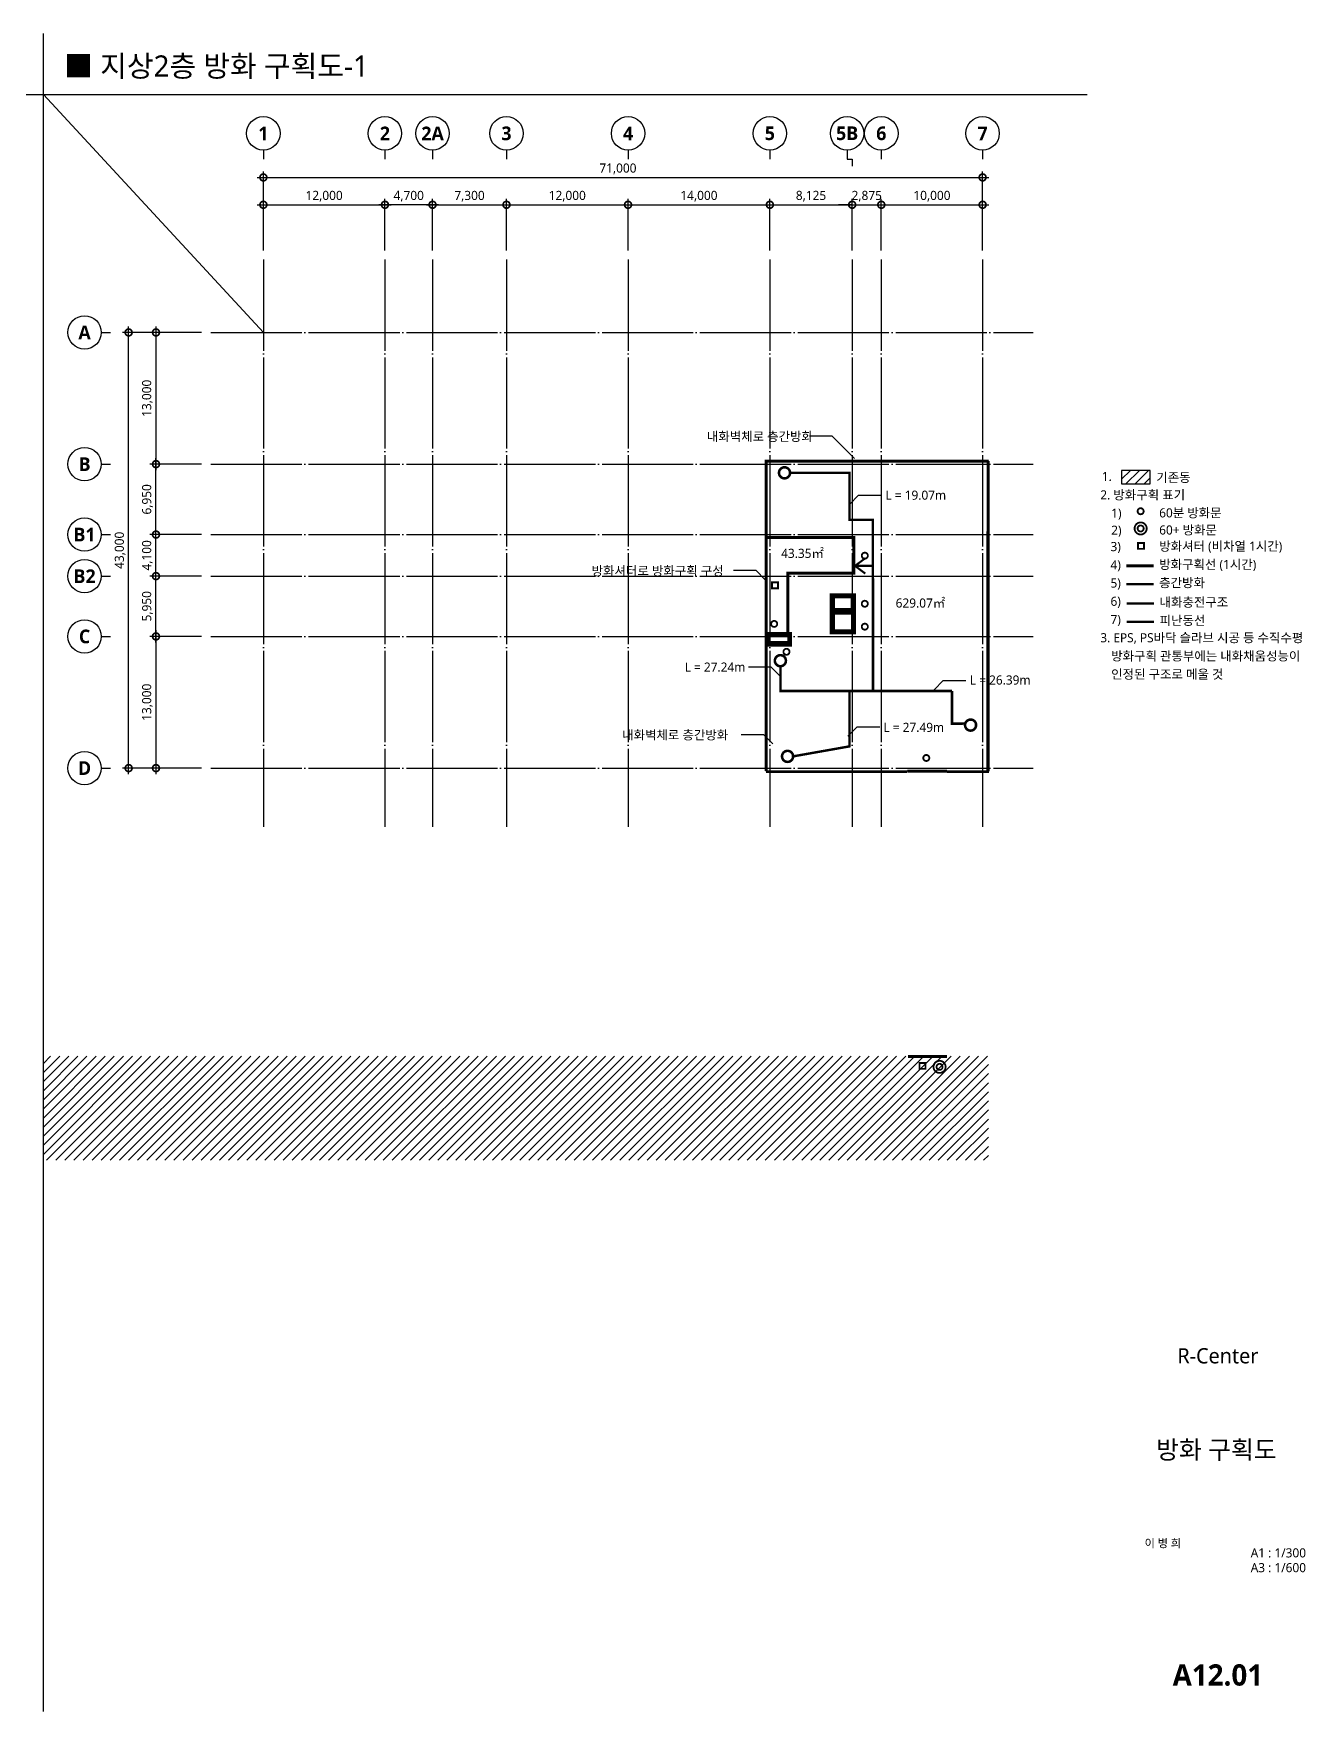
# Model space of a CAD drawing. Header units: millimetres. Extents: x 13950 to 241591, y 6300 to 171900.
# Drawn here: x 116034 to 241591, y 6300 to 171900 of the extents above; entities that cross this region are included whole.
import ezdxf
from ezdxf.enums import TextEntityAlignment as Align

# ---------------------------------------------------------------- set-up
doc = ezdxf.new("R2010")
doc.units = ezdxf.units.MM
doc.header["$LTSCALE"] = 300
for name, pattern in [('CEN-GAUN', [32.2, 30, -1, 0.2, -1]), ('CENTER', [50.800000000000004, 31.75, -6.35, 6.35, -6.35]), ('HID1-GAUN', [2.25, 1.5, -0.75]), ('HIDDEN', [0.375, 0.25, -0.125]), ('XR-PLAN$0$PHANTOM2', [1.25, 0.625, -0.125, 0.125, -0.125, 0.125, -0.125])]:
    doc.linetypes.add(name, pattern=pattern)
doc.layers.get('DEFPOINTS').update_dxf_attribs({"color": 137})
for name, color, linetype in [('3TXT', 3, 'Continuous'), ('CEN', 1, 'CEN-GAUN'), ('DIM', 7, 'Continuous'), ('ELE-2', 2, 'Continuous'), ('ELE-4', 4, 'Continuous'), ('HAT', 252, 'Continuous'), ('SYM-BUB', 3, 'Continuous'), ('TEXT', 3, 'Continuous'), ('TXT', 3, 'Continuous'), ('WALL', 3, 'Continuous'), ('XR-SHEET$0$TITLE', 252, 'Continuous'), ('XR-SHEET$1$SHT', 252, 'Continuous'), ('XR-SHEET$1$TEXT', 252, 'Continuous'), ('내화충전구조', 7, 'CEN-GAUN'), ('동선', 6, 'Continuous'), ('층간방화', 4, 'Continuous')]:
    doc.layers.add(name, color=color, linetype=linetype)
doc.layers.add('AREA', color=30, linetype='Continuous', plot=False)
doc.layers.add('방화구획', color=1, linetype='Continuous', true_color=0xff0000)
doc.styles.add('$0$스타일1', font='malgun.ttf')
doc.styles.get("Standard").update_dxf_attribs({"font": 'malgun.ttf'})
doc.styles.add('XR-SHEET$0$굴림체(옥산)', font='GulimChe.ttf')
doc.styles.add('맑은고딕B', font='malgunbd.ttf')
doc.styles.add('스타일1', font='malgun.ttf')
doc.styles.add('스타일2', font='malgunbd.ttf')
doc.dimstyles.new('CJA', dxfattribs={"dimscale": 300, "dimtxt": 2.7, "dimasz": 1, "dimexe": 2, "dimexo": 3, "dimgap": 1, "dimtad": 1, "dimdec": 0, "dimzin": 1, "dimdsep": 46, "dimlunit": 6, "dimtxsty": '$0$스타일1', "dimblk": 'CJDOT', "dimcen": 0.09, "dimdle": 1, "dimclrd": 256, "dimclre": 256, "dimclrt": 3, "dimadec": 0, "dimazin": 0, "dimtfac": 1, "dimtdec": 0, "dimtix": 1, "dimtmove": 2, "dimatfit": 3, "dimldrblk": 'CJDOT', "dimfxl": 1, "dimtolj": 1, "dimtzin": 1, "dimarcsym": 0})

# ---------------------------------------------------------------- blocks, each defined once
blk = doc.blocks.new('_DotSmall')
at = {"color": 0, "linetype": 'ByBlock', "const_width": 0.5}
blk.add_lwpolyline([(-0.0625, 0, 1), (0.0625, 0, 1)], format="xyb", close=True, dxfattribs=at)
blk = doc.blocks.new('*D15')
at = {"layer": 'DEFPOINTS', "color": 0, "transparency": 16777216}
for p in [(125420.5486523926, 142401.5799068429), (133520.5486523932, 142401.5799068429), (133520.5486523931, 99401.57990684282)]:
    blk.add_point(p, dxfattribs=at)
at = {"layer": 'DIM', "color": 7, "lineweight": -2, "transparency": 16777216}
for p, q in [((125420.5486523926, 98801.57990684282), (125420.5486523926, 143001.5799068429)), ((132620.5486523932, 142401.5799068429), (124820.5486523926, 142401.5799068429)), ((132620.5486523931, 99401.57990684282), (124820.5486523926, 99401.57990684282))]:
    blk.add_line(p, q, dxfattribs=at)
at = {"layer": 'DIM', "color": 7, "lineweight": -2, "transparency": 16777216, "xscale": 1350, "yscale": 1350, "zscale": 1350}
for p, rotation in [((125420.5486523926, 142401.5799068429), 90), ((125420.5486523926, 99401.57990684282), 270)]:
    blk.add_blockref('_DotSmall', p, dxfattribs=dict(at, rotation=rotation))
at = {"layer": 'DIM', "color": 3, "transparency": 16777216, "insert": (124580.0595219579, 120901.5799068428), "char_height": 900, "attachment_point": 5, "rotation": 90, "style": '$0$스타일1'}
blk.add_mtext('\\A1;43,000', dxfattribs=at)
blk = doc.blocks.new('CJDOT')
blk.add_line((-2, -2.7e-15), (2, 2.7e-15))
at = {"const_width": 0.5}
blk.add_lwpolyline([(-0.25, 0, 1), (0.25, 0, 1)], format="xyb", close=True, dxfattribs=at)
blk = doc.blocks.new('*D16')
at = {"layer": 'DEFPOINTS', "color": 0, "transparency": 16777216}
for p in [(133520.5486523932, 142401.5799068429), (128120.5486523926, 129401.5799068429), (133520.5486523931, 129401.5799068429)]:
    blk.add_point(p, dxfattribs=at)
at = {"layer": 'DIM', "color": 7, "lineweight": -2, "transparency": 16777216}
for p, q in [((128120.5486523926, 143001.5799068429), (128120.5486523926, 128801.5799068429)), ((132620.5486523932, 142401.5799068429), (127520.5486523926, 142401.5799068429)), ((132620.5486523931, 129401.5799068429), (127520.5486523926, 129401.5799068429))]:
    blk.add_line(p, q, dxfattribs=at)
at = {"layer": 'DIM', "color": 7, "lineweight": -2, "transparency": 16777216, "xscale": 1350, "yscale": 1350, "zscale": 1350}
for p, rotation in [((128120.5486523926, 142401.5799068429), 90), ((128120.5486523926, 129401.5799068429), 270)]:
    blk.add_blockref('_DotSmall', p, dxfattribs=dict(at, rotation=rotation))
at = {"layer": 'DIM', "color": 3, "transparency": 16777216, "insert": (127277.6138697839, 135901.5799068428), "char_height": 900, "attachment_point": 5, "rotation": 90, "style": '$0$스타일1'}
blk.add_mtext('\\A1;13,000', dxfattribs=at)
blk = doc.blocks.new('*D17')
at = {"layer": 'DEFPOINTS', "color": 0, "transparency": 16777216}
for p in [(133520.5486523931, 112401.5799068433), (128120.5486523926, 99401.57990684282), (133520.5486523931, 99401.57990684282)]:
    blk.add_point(p, dxfattribs=at)
at = {"layer": 'DIM', "color": 7, "lineweight": -2, "transparency": 16777216}
for p, q in [((128120.5486523926, 113001.5799068433), (128120.5486523926, 98801.57990684282)), ((132620.5486523931, 112401.5799068433), (127520.5486523926, 112401.5799068433)), ((132620.5486523931, 99401.57990684282), (127520.5486523926, 99401.57990684282))]:
    blk.add_line(p, q, dxfattribs=at)
at = {"layer": 'DIM', "color": 7, "lineweight": -2, "transparency": 16777216, "xscale": 1350, "yscale": 1350, "zscale": 1350}
for p, rotation in [((128120.5486523926, 112401.5799068433), 90), ((128120.5486523926, 99401.57990684282), 270)]:
    blk.add_blockref('_DotSmall', p, dxfattribs=dict(at, rotation=rotation))
at = {"layer": 'DIM', "color": 3, "transparency": 16777216, "insert": (127277.6138697839, 105901.579906843), "char_height": 900, "attachment_point": 5, "rotation": 90, "style": '$0$스타일1'}
blk.add_mtext('\\A1;13,000', dxfattribs=at)
blk = doc.blocks.new('NEW_BUB')
at = {"layer": 'SYM-BUB', "color": 6}
blk.add_line((0, 3.000000000000056), (0, 5.68e-14), dxfattribs=at)
blk.add_circle((0, 8.500000000000057), 5.5, dxfattribs=at)
at = {"layer": 'SYM-BUB', "color": 3, "style": '스타일2'}
blk.add_attdef('X', text='', height=4.5, dxfattribs=at).set_placement((0, 8.500000000000057), align=Align.MIDDLE)
blk = doc.blocks.new('*D19')
at = {"layer": 'DEFPOINTS', "color": 0, "transparency": 16777216}
for p in [(209720.5489657785, 157701.5799068446), (138720.5489657783, 149601.5799068439), (209720.5489657785, 149601.5799068439)]:
    blk.add_point(p, dxfattribs=at)
at = {"layer": 'DIM', "color": 7, "lineweight": -2, "transparency": 16777216}
for p, q in [((138120.5489657783, 157701.5799068446), (210320.5489657785, 157701.5799068446)), ((138720.5489657783, 150501.5799068439), (138720.5489657783, 158301.5799068446)), ((209720.5489657785, 150501.5799068439), (209720.5489657785, 158301.5799068446))]:
    blk.add_line(p, q, dxfattribs=at)
at = {"layer": 'DIM', "color": 7, "lineweight": -2, "transparency": 16777216, "xscale": 1350, "yscale": 1350, "zscale": 1350, "rotation": 180}
blk.add_blockref('_DotSmall', (138720.5489657783, 157701.5799068446), dxfattribs=at)
at = {"layer": 'DIM', "color": 7, "lineweight": -2, "transparency": 16777216, "xscale": 1350, "yscale": 1350, "zscale": 1350}
blk.add_blockref('_DotSmall', (209720.5489657785, 157701.5799068446), dxfattribs=at)
at = {"layer": 'DIM', "color": 3, "transparency": 16777216, "insert": (173720.5489657784, 158544.5146894533), "char_height": 900, "attachment_point": 5, "style": '스타일1'}
blk.add_mtext('\\A1;71,000', dxfattribs=at)
blk = doc.blocks.new('*D20')
at = {"layer": 'DEFPOINTS', "color": 0, "transparency": 16777216}
for p in [(209720.5489657785, 155001.5799068439), (199720.5489657783, 149601.5799068439), (209720.5489657785, 149601.5799068439)]:
    blk.add_point(p, dxfattribs=at)
at = {"layer": 'DIM', "color": 7, "lineweight": -2, "transparency": 16777216}
for p, q in [((199120.5489657783, 155001.5799068439), (210320.5489657785, 155001.5799068439)), ((199720.5489657783, 150501.5799068439), (199720.5489657783, 155601.5799068439)), ((209720.5489657785, 150501.5799068439), (209720.5489657785, 155601.5799068439))]:
    blk.add_line(p, q, dxfattribs=at)
at = {"layer": 'DIM', "color": 7, "lineweight": -2, "transparency": 16777216, "xscale": 1350, "yscale": 1350, "zscale": 1350, "rotation": 180}
blk.add_blockref('_DotSmall', (199720.5489657783, 155001.5799068439), dxfattribs=at)
at = {"layer": 'DIM', "color": 7, "lineweight": -2, "transparency": 16777216, "xscale": 1350, "yscale": 1350, "zscale": 1350}
blk.add_blockref('_DotSmall', (209720.5489657785, 155001.5799068439), dxfattribs=at)
at = {"layer": 'DIM', "color": 3, "transparency": 16777216, "insert": (204720.5489657784, 155844.5146894526), "char_height": 900, "attachment_point": 5, "style": '스타일1'}
blk.add_mtext('\\A1;10,000', dxfattribs=at)
blk = doc.blocks.new('*D21')
at = {"layer": 'DEFPOINTS', "color": 0, "transparency": 16777216}
for p in [(188720.5489657783, 155001.5799068439), (174720.5489657783, 149601.5799068439), (188720.5489657783, 149601.5799068439)]:
    blk.add_point(p, dxfattribs=at)
at = {"layer": 'DIM', "color": 7, "lineweight": -2, "transparency": 16777216}
for p, q in [((174120.5489657783, 155001.5799068439), (189320.5489657783, 155001.5799068439)), ((174720.5489657783, 150501.5799068439), (174720.5489657783, 155601.5799068439)), ((188720.5489657783, 150501.5799068439), (188720.5489657783, 155601.5799068439))]:
    blk.add_line(p, q, dxfattribs=at)
at = {"layer": 'DIM', "color": 7, "lineweight": -2, "transparency": 16777216, "xscale": 1350, "yscale": 1350, "zscale": 1350, "rotation": 180}
blk.add_blockref('_DotSmall', (174720.5489657783, 155001.5799068439), dxfattribs=at)
at = {"layer": 'DIM', "color": 7, "lineweight": -2, "transparency": 16777216, "xscale": 1350, "yscale": 1350, "zscale": 1350}
blk.add_blockref('_DotSmall', (188720.5489657783, 155001.5799068439), dxfattribs=at)
at = {"layer": 'DIM', "color": 3, "transparency": 16777216, "insert": (181720.5489657783, 155844.5146894526), "char_height": 900, "attachment_point": 5, "style": '스타일1'}
blk.add_mtext('\\A1;14,000', dxfattribs=at)
blk = doc.blocks.new('*D22')
at = {"layer": 'DEFPOINTS', "color": 0, "transparency": 16777216}
for p in [(174720.5489657783, 155001.5799068439), (162720.5489657783, 149601.5799068439), (174720.5489657783, 149601.5799068439)]:
    blk.add_point(p, dxfattribs=at)
at = {"layer": 'DIM', "color": 7, "lineweight": -2, "transparency": 16777216}
for p, q in [((162120.5489657783, 155001.5799068439), (175320.5489657783, 155001.5799068439)), ((162720.5489657783, 150501.5799068439), (162720.5489657783, 155601.5799068439)), ((174720.5489657783, 150501.5799068439), (174720.5489657783, 155601.5799068439))]:
    blk.add_line(p, q, dxfattribs=at)
at = {"layer": 'DIM', "color": 7, "lineweight": -2, "transparency": 16777216, "xscale": 1350, "yscale": 1350, "zscale": 1350, "rotation": 180}
blk.add_blockref('_DotSmall', (162720.5489657783, 155001.5799068439), dxfattribs=at)
at = {"layer": 'DIM', "color": 7, "lineweight": -2, "transparency": 16777216, "xscale": 1350, "yscale": 1350, "zscale": 1350}
blk.add_blockref('_DotSmall', (174720.5489657783, 155001.5799068439), dxfattribs=at)
at = {"layer": 'DIM', "color": 3, "transparency": 16777216, "insert": (168720.5489657783, 155844.5146894526), "char_height": 900, "attachment_point": 5, "style": '스타일1'}
blk.add_mtext('\\A1;12,000', dxfattribs=at)
blk = doc.blocks.new('*D23')
at = {"layer": 'DEFPOINTS', "color": 0, "transparency": 16777216}
for p in [(150720.5489657783, 155001.5799068439), (138720.5489657783, 149601.5799068439), (150720.5489657783, 149601.5799068439)]:
    blk.add_point(p, dxfattribs=at)
at = {"layer": 'DIM', "color": 7, "lineweight": -2, "transparency": 16777216}
for p, q in [((138120.5489657783, 155001.5799068439), (151320.5489657783, 155001.5799068439)), ((138720.5489657783, 150501.5799068439), (138720.5489657783, 155601.5799068439)), ((150720.5489657783, 150501.5799068439), (150720.5489657783, 155601.5799068439))]:
    blk.add_line(p, q, dxfattribs=at)
at = {"layer": 'DIM', "color": 7, "lineweight": -2, "transparency": 16777216, "xscale": 1350, "yscale": 1350, "zscale": 1350, "rotation": 180}
blk.add_blockref('_DotSmall', (138720.5489657783, 155001.5799068439), dxfattribs=at)
at = {"layer": 'DIM', "color": 7, "lineweight": -2, "transparency": 16777216, "xscale": 1350, "yscale": 1350, "zscale": 1350}
blk.add_blockref('_DotSmall', (150720.5489657783, 155001.5799068439), dxfattribs=at)
at = {"layer": 'DIM', "color": 3, "transparency": 16777216, "insert": (144720.5489657783, 155844.5146894526), "char_height": 900, "attachment_point": 5, "style": '스타일1'}
blk.add_mtext('\\A1;12,000', dxfattribs=at)
blk = doc.blocks.new('fire2')
at = {"layer": 'AREA'}
for points in [[(8306.000009975687, -7237.583996603236), (-369.2589715420036, -7235.778590379225), (-367.6903441514878, 301.7211020470713), (19105.99987516261, 301.7215624107339), (19105.99987516261, 301.7215624107339), (21605.99987516261, 301.7215624107339), (21607.91283874179, -30298.27843758927), (19055.99987516284, -30298.27843758927), (19055.99987516284, -30298.27843758927), (-368.5351503085112, -30295.42084728459), (-368.5351503085112, -16695.42084728411), (1785.572514385975, -16698.24836758606), (1785.572514387488, -10760.74828877265), (8305.999875165056, -10760.77835877563), (8306.00001004478, -7235.778437589266)], [(-364.8274740625639, -7237.499691846664), (8306.000000001397, -7237.500000000407), (8306.000000002881, -10762.50043405416), (1785.572639225342, -10762.46985118379), (1785.572639223828, -16699.9699299972), (-369.258846671466, -16699.99999942043), (-364.8274740625639, -7237.499691846664)]]:
    blk.add_lwpolyline(points, dxfattribs=at)
blk.add_lwpolyline([(-371.1701197574439, -16701.89996335255), (2047.57917097208, -16701.89996335255), (2047.57917097208, -17848.16364359081), (-371.1701197574439, -17848.16364359081)], close=True, dxfattribs=at)
at = {"layer": '방화구획', "linetype": 'HIDDEN', "ltscale": 5, "const_width": 300}
for points in [[(21606.00000000047, 299.9999999995925), (21606.00000000047, 299.9999999995925), (21606.00000000047, 299.9999999995925), (-368.4749373553786, 303.8024383740994), (-368.4741286624339, -7237.499999059553), (-369.2588466722227, -7237.499999416235), (-368.535021890566, -16697.14240969518), (-371.5353982891247, -16694.28464214275), (-365.5346526523062, -30297.14240969587)], [(-368.4741286624339, -7237.499981344881), (8306.000134882634, -7237.500000000407), (8306.00013488761, -10762.49992118718), (1785.57268443919, -10762.46985118379), (1785.572684437677, -16699.9699299972), (-371.1701197574439, -16701.89996335255)], [(6109.999843306345, -14511.35347380229), (8384.999843306345, -14511.35347380229)], [(13581.59378452456, -30300.00000000047), (17506.00000000047, -30300.00000000047)]]:
    blk.add_lwpolyline(points, dxfattribs=at)
at = {"layer": '방화구획', "linetype": 'HIDDEN', "const_width": 180}
for points in [[(9636.412150667573, -9176.583448281002, 629.310019112336), (9635.475082588964, -9178.233132987472)], [(9636.412150667573, -13924.25663504629, 629.310019112336), (9635.475082588964, -13925.90631975276)], [(689.4227969316416, -15912.73758798999, 629.310019112336), (688.4857288530329, -15914.38727269646)], [(9636.412150667573, -16185.78578570981, 629.310019112336), (9635.475082588964, -16187.43547041628)], [(1904.528795388702, -18666.47318881322, 629.310019112336), (1903.591727310093, -18668.12287351969)], [(15705.74445227862, -29144.98710692827, 629.310019112336), (15704.80738420002, -29146.63679163474)]]:
    blk.add_lwpolyline(points, format="xyb", dxfattribs=at).dxf.unprotected_set("ltscale", 0)
at = {"layer": '방화구획', "linetype": 'HIDDEN', "ltscale": 5, "const_width": 300}
for points in [[(6068.500000001804, -12887.49999976128), (8343.499999975786, -12887.49999976128), (8343.499999975786, -16637.49999997402), (6068.500000001804, -16637.49999997402)], [(-371.1701197574439, -16701.89996335255), (2047.57917097208, -16701.89996335255), (2047.57917097208, -17848.16364359081), (-371.1701197574439, -17848.16364359081)]]:
    blk.add_lwpolyline(points, close=True, dxfattribs=at)
at = {"layer": '층간방화', "linetype": 'XR-PLAN$0$PHANTOM2', "ltscale": 4, "const_width": 240.0000569611286}
for points in [[(17494.62447048895, -30367.49999999961), (21506.53735200135, -30366.18724984165), (21512.07825657693, 299.9999999995925)], [(-376.9101821638178, -30364.64240969476), (13539.62393037422, -30366.61059698895)]]:
    blk.add_lwpolyline(points, dxfattribs=at)
at = {"layer": '방화구획'}
for s, p in [('43.35㎡ ', (3385.999999999767, -8800.000000000233)), ('629.07㎡', (14871.31732589012, -13707.6040371267))]:
    blk.add_text(s, height=900, dxfattribs=at).set_placement(p, align=Align.MIDDLE_CENTER)
blk = doc.blocks.new('XR-SHEET$0$TITLE')
at = {"layer": 'XR-SHEET$0$TITLE', "true_color": 0x000000, "style": 'XR-SHEET$0$굴림체(옥산)'}
for tag, height, p in [('동명칭', 6, (776.7674700314456, -457.2640066988206)), ('SCALE-A1', 2.999999999957638, (797.4999999883657, -522.0000000011314)), ('SCALE-A3', 2.999999999957638, (797.4999999883657, -527.0000000010623)), ('DATA', 2.999999999957638, (797.5000000013606, -540.0000000000873))]:
    blk.add_attdef(tag, text='', height=height, dxfattribs=at).set_placement(p, align=Align.MIDDLE)
for tag, height, p in [('TITLE1', 5.999999999912689, (776.4999999882639, -479.4005509591807)), ('TITLE4', 5.999999999912689, (776.4999999882639, -484.3859041607247)), ('TITLE2', 5.999999999912689, (776.4999999882639, -489.0000000016153)), ('TITLE5', 5.999999999912689, (776.4999999882639, -493.9938128240938)), ('TITLE3', 5.999999999912689, (776.4999999882639, -498.7046067628398)), ('NAME-1', 2.999999999957638, (760.1563121383442, -517.5000000011933)), ('NAME-2', 2.999999999957638, (760.1563121383442, -526.5000000010623)), ('A0.00', 6.999999999898137, (776.4999999884967, -561.000000000553))]:
    blk.add_attdef(tag, text='', height=height, dxfattribs=at).set_placement(p, align=Align.MIDDLE_CENTER)
blk = doc.blocks.new('*D37')
at = {"layer": 'DEFPOINTS', "color": 0, "transparency": 16777216}
for p in [(128119.9239657783, 118351.579906843), (133520.5488090861, 118351.579906843), (133520.5488090861, 112401.579906843)]:
    blk.add_point(p, dxfattribs=at)
at = {"layer": 'DIM', "color": 7, "lineweight": -2, "transparency": 16777216}
for p, q in [((132620.5488090861, 118351.579906843), (127519.9239657783, 118351.579906843)), ((128119.9239657783, 111801.579906843), (128119.9239657783, 118951.579906843)), ((132620.5488090861, 112401.579906843), (127519.9239657783, 112401.579906843))]:
    blk.add_line(p, q, dxfattribs=at)
at = {"layer": 'DIM', "color": 7, "lineweight": -2, "transparency": 16777216, "xscale": 1350, "yscale": 1350, "zscale": 1350}
for p, rotation in [((128119.9239657783, 118351.579906843), 90), ((128119.9239657783, 112401.579906843), 270)]:
    blk.add_blockref('_DotSmall', p, dxfattribs=dict(at, rotation=rotation))
at = {"layer": 'DIM', "color": 3, "transparency": 16777216, "insert": (127279.4348353435, 115376.5799068429), "char_height": 900, "attachment_point": 5, "rotation": 90, "style": '$0$스타일1'}
blk.add_mtext('\\A1;5,950', dxfattribs=at)
blk = doc.blocks.new('*D38')
at = {"layer": 'DEFPOINTS', "color": 0, "transparency": 16777216}
for p in [(128120.5489657782, 122451.579906843), (133520.5488090861, 122451.579906843), (133520.5488090861, 118351.579906843)]:
    blk.add_point(p, dxfattribs=at)
at = {"layer": 'DIM', "color": 7, "lineweight": -2, "transparency": 16777216}
for p, q in [((128120.5489657782, 117751.579906843), (128120.5489657782, 123051.579906843)), ((132620.5488090861, 122451.579906843), (127520.5489657782, 122451.579906843)), ((132620.5488090861, 118351.579906843), (127520.5489657782, 118351.579906843))]:
    blk.add_line(p, q, dxfattribs=at)
at = {"layer": 'DIM', "color": 7, "lineweight": -2, "transparency": 16777216, "xscale": 1350, "yscale": 1350, "zscale": 1350}
for p, rotation in [((128120.5489657782, 122451.579906843), 90), ((128120.5489657782, 118351.579906843), 270)]:
    blk.add_blockref('_DotSmall', p, dxfattribs=dict(at, rotation=rotation))
at = {"layer": 'DIM', "color": 3, "transparency": 16777216, "insert": (127277.6141831695, 120401.5799068429), "char_height": 900, "attachment_point": 5, "rotation": 90, "style": '$0$스타일1'}
blk.add_mtext('\\A1;4,100', dxfattribs=at)
blk = doc.blocks.new('*D35')
at = {"layer": 'DEFPOINTS', "color": 0, "transparency": 16777216}
for p in [(128120.5489657783, 129401.5799068426), (133520.5489657788, 129401.5799068426), (133520.5488090861, 122451.579906843)]:
    blk.add_point(p, dxfattribs=at)
at = {"layer": 'DIM', "color": 7, "lineweight": -2, "transparency": 16777216}
for p, q in [((132620.5489657788, 129401.5799068426), (127520.5489657783, 129401.5799068426)), ((128120.5489657783, 121851.579906843), (128120.5489657783, 130001.5799068426)), ((132620.5488090861, 122451.579906843), (127520.5489657783, 122451.579906843))]:
    blk.add_line(p, q, dxfattribs=at)
at = {"layer": 'DIM', "color": 7, "lineweight": -2, "transparency": 16777216, "xscale": 1350, "yscale": 1350, "zscale": 1350}
for p, rotation in [((128120.5489657783, 129401.5799068426), 90), ((128120.5489657783, 122451.579906843), 270)]:
    blk.add_blockref('_DotSmall', p, dxfattribs=dict(at, rotation=rotation))
at = {"layer": 'DIM', "color": 3, "transparency": 16777216, "insert": (127280.0598353435, 125926.5799068427), "char_height": 900, "attachment_point": 5, "rotation": 90, "style": '$0$스타일1'}
blk.add_mtext('\\A1;6,950', dxfattribs=at)
blk = doc.blocks.new('*D39')
at = {"layer": 'DEFPOINTS', "color": 0, "transparency": 16777216}
for p in [(150720.5489657786, 155001.5799068437), (150720.5489657786, 149601.5799068437), (155420.5488090859, 149601.5799068437)]:
    blk.add_point(p, dxfattribs=at)
at = {"layer": 'DIM', "color": 7, "lineweight": -2, "transparency": 16777216}
for p, q in [((156020.5488090859, 155001.5799068437), (150120.5489657786, 155001.5799068437)), ((150720.5489657786, 150501.5799068437), (150720.5489657786, 155601.5799068437)), ((155420.5488090859, 150501.5799068437), (155420.5488090859, 155601.5799068437))]:
    blk.add_line(p, q, dxfattribs=at)
at = {"layer": 'DIM', "color": 7, "lineweight": -2, "transparency": 16777216, "xscale": 1350, "yscale": 1350, "zscale": 1350, "rotation": 180}
blk.add_blockref('_DotSmall', (150720.5489657786, 155001.5799068437), dxfattribs=at)
at = {"layer": 'DIM', "color": 7, "lineweight": -2, "transparency": 16777216, "xscale": 1350, "yscale": 1350, "zscale": 1350}
blk.add_blockref('_DotSmall', (155420.5488090859, 155001.5799068437), dxfattribs=at)
at = {"layer": 'DIM', "color": 3, "transparency": 16777216, "insert": (153070.5488874322, 155842.0690372785), "char_height": 900, "attachment_point": 5, "style": '스타일1'}
blk.add_mtext('\\A1;4,700', dxfattribs=at)
blk = doc.blocks.new('*D36')
at = {"layer": 'DEFPOINTS', "color": 0, "transparency": 16777216}
for p in [(162720.5489657786, 155001.5799068437), (155420.5488090859, 149601.5799068437), (162720.5489657786, 149601.5799068437)]:
    blk.add_point(p, dxfattribs=at)
at = {"layer": 'DIM', "color": 7, "lineweight": -2, "transparency": 16777216}
for p, q in [((154820.5488090859, 155001.5799068437), (163320.5489657786, 155001.5799068437)), ((155420.5488090859, 150501.5799068437), (155420.5488090859, 155601.5799068437)), ((162720.5489657786, 150501.5799068437), (162720.5489657786, 155601.5799068437))]:
    blk.add_line(p, q, dxfattribs=at)
at = {"layer": 'DIM', "color": 7, "lineweight": -2, "transparency": 16777216, "xscale": 1350, "yscale": 1350, "zscale": 1350, "rotation": 180}
blk.add_blockref('_DotSmall', (155420.5488090859, 155001.5799068437), dxfattribs=at)
at = {"layer": 'DIM', "color": 7, "lineweight": -2, "transparency": 16777216, "xscale": 1350, "yscale": 1350, "zscale": 1350}
blk.add_blockref('_DotSmall', (162720.5489657786, 155001.5799068437), dxfattribs=at)
at = {"layer": 'DIM', "color": 3, "transparency": 16777216, "insert": (159070.5488874322, 155842.0690372785), "char_height": 900, "attachment_point": 5, "style": '스타일1'}
blk.add_mtext('\\A1;7,300', dxfattribs=at)
blk = doc.blocks.new('*D40')
at = {"layer": 'DEFPOINTS', "color": 0, "transparency": 16777216}
for p in [(196845.5488090859, 155001.5799068437), (188720.5489657783, 149601.5799068439), (196845.5488090859, 149601.5799068437)]:
    blk.add_point(p, dxfattribs=at)
at = {"layer": 'DIM', "color": 7, "lineweight": -2, "transparency": 16777216}
for p, q in [((188120.5489657783, 155001.5799068437), (197445.5488090859, 155001.5799068437)), ((188720.5489657783, 150501.5799068439), (188720.5489657783, 155601.5799068437)), ((196845.5488090859, 150501.5799068437), (196845.5488090859, 155601.5799068437))]:
    blk.add_line(p, q, dxfattribs=at)
at = {"layer": 'DIM', "color": 7, "lineweight": -2, "transparency": 16777216, "xscale": 1350, "yscale": 1350, "zscale": 1350, "rotation": 180}
blk.add_blockref('_DotSmall', (188720.5489657783, 155001.5799068437), dxfattribs=at)
at = {"layer": 'DIM', "color": 7, "lineweight": -2, "transparency": 16777216, "xscale": 1350, "yscale": 1350, "zscale": 1350}
blk.add_blockref('_DotSmall', (196845.5488090859, 155001.5799068437), dxfattribs=at)
at = {"layer": 'DIM', "color": 3, "transparency": 16777216, "insert": (192783.0488874321, 155844.5146894524), "char_height": 900, "attachment_point": 5, "style": '스타일1'}
blk.add_mtext('\\A1;8,125', dxfattribs=at)
blk = doc.blocks.new('*D41')
at = {"layer": 'DEFPOINTS', "color": 0, "transparency": 16777216}
for p in [(199720.5488090859, 155002.2049068437), (196845.5488090859, 149601.5799068437), (199720.5488090859, 149601.5799068437)]:
    blk.add_point(p, dxfattribs=at)
at = {"layer": 'DIM', "color": 7, "lineweight": -2, "transparency": 16777216}
for p, q in [((196845.5488090859, 155002.2049068437), (195495.5488090859, 155002.2049068437)), ((196845.5488090859, 150501.5799068437), (196845.5488090859, 155602.2049068437)), ((196845.5488090859, 155002.2049068437), (199720.5488090859, 155002.2049068437)), ((199720.5488090859, 150501.5799068437), (199720.5488090859, 155602.2049068437)), ((199720.5488090859, 155002.2049068437), (201070.5488090859, 155002.2049068437))]:
    blk.add_line(p, q, dxfattribs=at)
at = {"layer": 'DIM', "color": 7, "lineweight": -2, "transparency": 16777216, "xscale": 1350, "yscale": 1350, "zscale": 1350}
blk.add_blockref('_DotSmall', (196845.5488090859, 155002.2049068437), dxfattribs=at)
at = {"layer": 'DIM', "color": 7, "lineweight": -2, "transparency": 16777216, "xscale": 1350, "yscale": 1350, "zscale": 1350, "rotation": 180}
blk.add_blockref('_DotSmall', (199720.5488090859, 155002.2049068437), dxfattribs=at)
at = {"layer": 'DIM', "color": 3, "transparency": 16777216, "insert": (198283.0488090859, 155842.6940372785), "char_height": 900, "attachment_point": 5, "style": '스타일1'}
blk.add_mtext('\\A1;2,875', dxfattribs=at)

msp = doc.modelspace()

# ---------------------------------------------------------------- hatches: boundary and pattern name
at = {"layer": 'HAT'}
h = msp.add_hatch(dxfattribs=at)
h.set_pattern_fill('ANSI31', color=256, scale=200.0000000000003)
h.set_pattern_definition([(45, (1969.424041426915, -148.2401263671927), (-449.0128060534583, 449.0128060534583), [])])
h.paths.add_polyline_path([(223418.641884726, 128791.8059244687), (223418.641884726, 127458.7026764312), (226265.3506440042, 127458.7026764312), (226265.3506440042, 128791.8059244687)])
h = msp.add_hatch(dxfattribs=at)
h.set_pattern_fill('ANSI31', color=256, scale=200)
h.set_pattern_definition([(45, (97220.54896577858, 175301.579906843), (-449.0128060534577, 449.0128060534577), [])])
h.paths.add_polyline_path([(117000.0001566926, 70971.57990684302), (117000.0001566926, 60701.57990684284), (210290.5489657786, 60701.57990684283), (210290.5489657787, 70971.57990684304)])

# ---------------------------------------------------------------- linework, layer by layer
at = {"layer": 'CEN'}
for p, q in [((138720.5488090856, 149601.5799068439), (138720.5488090856, 93592.95517554006)), ((150720.5488090856, 149601.5799068439), (150720.5488090856, 93592.95517554006)), ((155420.5486523932, 149601.5799068437), (155420.5486523932, 93592.95517553983)), ((162720.5488090856, 149601.5799068439), (162720.5488090856, 93592.95517554006)), ((174720.5488090856, 149601.5799068439), (174720.5488090857, 93592.95517554006)), ((188720.5488090856, 149601.5799068439), (188720.5488090857, 93592.95517554006)), ((196845.5486523932, 149601.5799068437), (196845.5486523932, 93592.95517553983)), ((199720.5488090856, 149601.5799068439), (199720.5488090857, 93592.95517554006)), ((209720.5488090858, 149601.5799068439), (209720.5488090859, 93592.95517554006)), ((133520.5488090858, 142401.5799068428), (214720.5488090856, 142401.5799068434)), ((133520.5488090857, 129401.5799068428), (214720.5488090855, 129401.5799068433)), ((133520.5486523931, 122451.5799068432), (214720.5486523928, 122451.5799068437)), ((133520.5488090857, 118351.5799068432), (214720.5488090855, 118351.5799068437)), ((133520.5488090857, 112401.5799068432), (214720.5488090855, 112401.5799068437)), ((133520.5488090857, 99401.57990684271), (214720.5488090855, 99401.57990684324))]:
    msp.add_line(p, q, dxfattribs=at)
at = {"layer": 'DEFPOINTS'}
msp.add_lwpolyline([(138720.548652393, 142401.5799068429), (117000.0001566926, 165900.0000001312)], dxfattribs=at)
at = {"layer": 'ELE-2', "color": 2}
msp.add_line((117000.0001566926, 6300.00000014843), (117000.0001566926, 171900.0000001312), dxfattribs=at)
at = {"layer": 'ELE-4'}
msp.add_line((13949.99999999987, 165900.0000001312), (220050.0003133853, 165900.0000001312), dxfattribs=at)
at = {"layer": 'HAT', "color": 6}
msp.add_lwpolyline([(223418.641884726, 127458.7026764312), (226265.3506440042, 127458.7026764312), (226265.3506440042, 128791.8059244687), (223418.641884726, 128791.8059244687)], close=True, dxfattribs=at)
at = {"layer": 'SYM-BUB', "color": 6}
msp.add_lwpolyline([(196345.5489657786, 159501.5799068444), (196845.5489657786, 159501.5799068444), (196845.5489657788, 158801.5799068433)], dxfattribs=at)
at = {"layer": 'TEXT'}
for points in [[(197079.8422478544, 129944.3987461552), (194869.9810886438, 132155.4010901748), (192635.2618379216, 132155.4010901748)], [(196577.3897760594, 125432.9889005068), (197485.8298717487, 126341.8981198027), (199720.549122471, 126341.8981198027)], [(188263.2836900823, 117983.8618445107), (187354.8435943929, 118892.7710638066), (185120.1243436707, 118892.7710638066)], [(189768.8248196394, 108451.579908388), (188860.3847239501, 109360.4891276839), (186625.6654732279, 109360.4891276839)], [(204930.1350247483, 107131.8373598108), (205838.5751204376, 108040.7465791068), (208073.2943711599, 108040.7465791068)], [(189020.549279164, 101792.3345935597), (188112.1091834746, 102701.2438128557), (185877.3899327524, 102701.2438128557)], [(196430.3020868198, 102571.277449695), (197338.7421825091, 103480.1866689909), (199573.4614332314, 103480.1866689909)]]:
    msp.add_lwpolyline(points, dxfattribs=at)
at = {"layer": '내화충전구조', "linetype": 'CENTER', "ltscale": 0.1, "const_width": 240.0000569611286}
for points in [[(196818.4677308268, 116270.160952543), (195027.7233680573, 116270.160952543), (195027.7233680573, 115085.5409399079), (196818.4677308268, 115085.5409399079)], [(195022.8272865029, 114651.2325060989), (196833.2492341865, 114651.2325060989), (196833.2492341865, 112979.9841587794), (195022.8272865029, 112979.9841587794)], [(190568.3142863638, 112498.4337782014), (188619.4272571187, 112498.4337782014), (188619.4272571187, 111824.7550613945), (190568.3142863638, 111824.7550613945)]]:
    msp.add_lwpolyline(points, close=True, dxfattribs=at)
at = {"layer": '내화충전구조', "linetype": 'CENTER', "ltscale": 0.1, "const_width": 240.0000569611286, "elevation": -0.5000000000000001}
for points in [[(223938.4596499263, 115644.9125187499), (226631.3211453801, 115644.9125187499)], [(223938.4599633116, 115644.9125187499), (226631.3214587654, 115644.9125187499)]]:
    msp.add_lwpolyline(points, dxfattribs=at)
at = {"layer": '동선', "color": 6, "ltscale": 50, "const_width": 252}
for points in [[(190712.549279164, 128547.5799068434, -1), (189620.549279164, 128547.5799068434, -1)], [(190304.3111937741, 110005.4908271937, -1), (189212.3111937741, 110005.4908271937, -1)], [(209079.8074339523, 103649.1672132264, -1), (207987.8074339523, 103649.1672132264, -1)], [(191012.6704079979, 100561.5830731631, -1), (189920.6704079979, 100561.5830731631, -1)]]:
    msp.add_lwpolyline(points, format="xyb", close=True, dxfattribs=at)
at = {"layer": '동선', "linetype": 'HID1-GAUN', "ltscale": 3, "const_width": 240.0000569611286}
for points in [[(190712.549279164, 128547.5799068434), (196577.3897760594, 128547.5799068434), (196577.3897760594, 123896.9614301998), (198896.0266488656, 123896.9614301998), (198896.026648866, 119364.8698161026)], [(198896.026648866, 119364.8698161026), (197199.981045504, 119364.8698161025)], [(198898.7893888605, 107018.0190217661), (198896.026648866, 119364.8698161026)], [(189758.3111937741, 109459.4908271937), (189768.8248196394, 107018.0190217661), (196592.7345916014, 107018.0190217661)], [(191012.6704079979, 100561.5830731631), (196574.2985574239, 101546.7480717086), (196574.2985574239, 107018.0190217661), (198898.7893888605, 107018.0190217661)], [(206698.667217347, 107018.0190217661), (198898.7893888605, 107018.0190217661)], [(206698.667217347, 107018.0190217661), (206698.667217347, 103787.6121568934), (208007.7852911984, 103795.5116881226)]]:
    msp.add_lwpolyline(points, dxfattribs=at)
at = {"layer": '동선', "color": 6, "const_width": 200}
msp.add_lwpolyline([(198150.2869420684, 120122.3778325879), (197121.208670598, 119364.9522519778), (198143.0922051425, 118597.8475389157)], dxfattribs=at).dxf.unprotected_set("ltscale", 0)
at = {"layer": '동선', "linetype": 'HID1-GAUN', "ltscale": 3, "const_width": 240.0000569611286, "elevation": -0.5000000000000001}
for points in [[(223938.4596499263, 113844.9125185994), (226631.3211453801, 113844.9125185994)], [(223938.4599633116, 113844.9125185994), (226631.3214587655, 113844.9125185994)]]:
    msp.add_lwpolyline(points, dxfattribs=at)
at = {"layer": '방화구획', "linetype": 'HIDDEN', "const_width": 180, "elevation": -0.5000000000000001}
for points in [[(225581.0541579933, 124608.198252281, 629.310019112336), (225580.1170899147, 124606.5485675746)], [(225841.68813185, 122761.5975392781, 629.310019112336), (225839.8139956928, 122758.2981698651)], [(225581.6794746258, 122908.1989072794, 629.310019112336), (225580.7424065471, 122906.5492225729)]]:
    msp.add_lwpolyline(points, format="xyb", dxfattribs=at).dxf.unprotected_set("ltscale", 0)
for points in [[(225064.1411632024, 121624.2625828477), (225657.9968153187, 121624.2625828477), (225657.9968153187, 121038.4643756839), (225064.1411632024, 121038.4643756839)], [(188927.2734127876, 117734.3829136897), (189521.1290649038, 117734.3829136897), (189521.1290649038, 117148.5847065258), (188927.2734127876, 117148.5847065258)]]:
    msp.add_lwpolyline(points, close=True, dxfattribs=at).dxf.unprotected_set("ltscale", 0)
at = {"layer": '방화구획', "linetype": 'HIDDEN', "ltscale": 5, "const_width": 300, "elevation": -0.5000000000000001}
msp.add_lwpolyline([(223898.4361614348, 119368.3486597665), (226591.2976568886, 119368.3486597665)], dxfattribs=at)
at = {"layer": '방화구획', "linetype": 'HIDDEN', "ltscale": 5, "const_width": 300}
msp.add_lwpolyline([(202352.6435131152, 70946.579906843), (206207.6433913495, 70946.579906843)], dxfattribs=at)
at = {"layer": '방화구획', "linetype": 'HIDDEN', "const_width": 180}
msp.add_lwpolyline([(203494.593815181, 70299.87524345091), (204088.4494672972, 70299.87524345091), (204088.4494672972, 69714.0770362871), (203494.593815181, 69714.0770362871)], close=True, dxfattribs=at).dxf.unprotected_set("ltscale", 0)
for points in [[(205991.9573030634, 69622.7988124212, 629.310019112336), (205990.0831669062, 69619.49944300826)], [(205731.9486458391, 69769.40018042254, 629.310019112336), (205731.0115777605, 69767.75049571607)]]:
    msp.add_lwpolyline(points, format="xyb", dxfattribs=at).dxf.unprotected_set("ltscale", 0)
at = {"layer": '층간방화', "linetype": 'XR-PLAN$0$PHANTOM2', "ltscale": 4, "const_width": 240.0000569611286, "elevation": -0.5000000000000001}
msp.add_lwpolyline([(223898.4361614348, 117568.3486596159), (226591.2976568886, 117568.3486596159)], dxfattribs=at)

# ---------------------------------------------------------------- block references
at = {"layer": 'SYM-BUB', "xscale": 300, "yscale": 300, "zscale": 300}
for p, values in [((138720.5489657783, 159501.5799068446), {'X': '1'}), ((150720.5489657783, 159501.5799068446), {'X': '2'}), ((155420.5489657786, 159501.5799068444), {'X': '2A'}), ((162720.5489657783, 159501.5799068446), {'X': '3'}), ((174720.5489657783, 159501.5799068446), {'X': '4'}), ((188720.5489657783, 159501.5799068446), {'X': '5'}), ((196345.5489657786, 159501.5799068444), {'X': '5B'}), ((199720.5489657783, 159501.5799068447), {'X': '6'}), ((209720.5489657783, 159501.5799068446), {'X': '7'})]:
    msp.add_blockref('NEW_BUB', p, dxfattribs=at).add_auto_attribs(values)
at = {"layer": 'SYM-BUB'}
ref = msp.add_blockref('NEW_BUB', (123620.548652392, 142401.5857650905), dxfattribs=dict(at, xscale=300, yscale=300, zscale=300, rotation=90))
ref.add_attrib('X', 'A', dxfattribs={"color": 3, "height": 1350, "style": '스타일2'}).set_placement((121070.548652392, 142401.5857650905), align=Align.MIDDLE)
ref = msp.add_blockref('NEW_BUB', (123620.5486523921, 129401.5857650909), dxfattribs=dict(at, xscale=300, yscale=300, zscale=300, rotation=90))
ref.add_attrib('X', 'B', dxfattribs={"color": 3, "height": 1350, "style": '스타일2'}).set_placement((121070.5486523921, 129401.5857650909), align=Align.MIDDLE)
ref = msp.add_blockref('NEW_BUB', (123620.5489657777, 122451.585765091), dxfattribs=dict(at, xscale=300, yscale=300, zscale=300, rotation=90))
ref.add_attrib('X', 'B1', dxfattribs={"color": 3, "height": 1350, "style": '스타일2'}).set_placement((121070.5489657777, 122451.585765091), align=Align.MIDDLE)
ref = msp.add_blockref('NEW_BUB', (123620.5489657777, 118351.585765091), dxfattribs=dict(at, xscale=300, yscale=300, zscale=300, rotation=90))
ref.add_attrib('X', 'B2', dxfattribs={"color": 3, "height": 1350, "style": '스타일2'}).set_placement((121070.5489657777, 118351.585765091), align=Align.MIDDLE)
ref = msp.add_blockref('NEW_BUB', (123620.5486523922, 112401.5857650909), dxfattribs=dict(at, xscale=300, yscale=300, zscale=300, rotation=90))
ref.add_attrib('X', 'C', dxfattribs={"color": 3, "height": 1350, "style": '스타일2'}).set_placement((121070.5486523922, 112401.5857650909), align=Align.MIDDLE)
ref = msp.add_blockref('NEW_BUB', (123620.5486523922, 99401.58576509042), dxfattribs=dict(at, xscale=300, yscale=300, zscale=300, rotation=90))
ref.add_attrib('X', 'D', dxfattribs={"color": 3, "height": 1350, "style": '스타일2'}).set_placement((121070.5486523922, 99401.58576509042), align=Align.MIDDLE)
at = {"layer": 'TEXT'}
ref = msp.add_blockref('XR-SHEET$0$TITLE', (0, 0), dxfattribs=dict(at, xscale=300, yscale=300, zscale=300))
ref.add_attrib('TITLE2', '방화 구획도', dxfattribs={"layer": 'XR-SHEET$1$SHT', "color": 4, "true_color": 0x000004, "height": 1800, "style": '맑은고딕B'}).set_placement((232800.0881441818, 32125.83258340117), align=Align.MIDDLE_CENTER)
ref.add_attrib('NAME-1', '이 병 희', dxfattribs={"layer": 'XR-SHEET$1$TEXT', "color": 3, "true_color": 0x000003, "height": 809.9999999999995, "style": '스타일1'}).set_placement((225711.4781445266, 22899.78442293209), align=Align.MIDDLE_LEFT)
ref.add_attrib('SCALE-A1', 'A1 : 1/300', dxfattribs={"layer": 'XR-SHEET$1$SHT', "color": 3, "true_color": 0x000003, "height": 899.9999999999989, "style": '스타일1'}).set_placement((238917.3281728015, 21951.54504345717), align=Align.MIDDLE_CENTER)
ref.add_attrib('SCALE-A3', 'A3 : 1/600', dxfattribs={"layer": 'XR-SHEET$1$SHT', "color": 3, "true_color": 0x000003, "height": 899.9999999999989, "style": '스타일1'}).set_placement((238917.3281728015, 20492.31186730774), align=Align.MIDDLE_CENTER)
ref.add_attrib('A0.00', 'A12.01', dxfattribs={"layer": 'XR-SHEET$1$SHT', "color": 4, "true_color": 0x000004, "height": 2100, "style": '맑은고딕B'}).set_placement((232949.9999999984, 9899.999999999956), align=Align.MIDDLE_CENTER)
at = {"layer": '방화구획'}
msp.add_blockref('fire2', (188714.5489657781, 129401.5799068434), dxfattribs=at)

# ---------------------------------------------------------------- texts
at = {"layer": '3TXT', "style": '스타일1'}
msp.add_text('1. ', height=900, dxfattribs=at).set_placement((222132.9313374713, 128191.7185276734), align=Align.MIDDLE_CENTER)
at = {"layer": 'TEXT', "style": '스타일1'}
msp.add_text('■ 지상2층 방화 구획도-1', height=2100, dxfattribs=at).set_placement((119038.3546056013, 167642.520992532))
for s, p in [('내화벽체로 층간방화', (187738.3996293048, 132133.7932797411)), ('방화셔터로 방화구획 구성', (177640.3819200354, 118871.1632533729)), ('내화벽체로 층간방화', (179375.7412017419, 102679.636002422))]:
    msp.add_text(s, height=900, dxfattribs=at).set_placement(p, align=Align.MIDDLE_CENTER)
msp.add_text('기존동', height=900.0000000007533, dxfattribs=at).set_placement((226866.7989595617, 127367.9802453697), align=Align.BOTTOM_LEFT)
at = {"layer": 'TEXT'}
for s, p in [('L = 19.07m', (203126.8801996239, 126341.8981198027)), ('L = 27.24m', (183307.9613120837, 109372.4516087845)), ('L = 26.39m', (211459.6426789391, 108098.9042760114)), ('L = 27.49m', (202928.9390464878, 103427.1448757415))]:
    msp.add_text(s, height=900, dxfattribs=at).set_placement(p, align=Align.MIDDLE_CENTER)
at = {"layer": 'TXT', "style": '스타일1'}
for s, p in [('2. 방화구획 표기', (221339.1630957895, 125920.0688051089, -0.5000000000000001)), ('1)', (222411.7276111305, 124120.0808697248, -0.5000000000000001)), ('60분 방화문', (227152.8004392595, 124145.5118074807, -0.5000000000000001)), ('2)', (222411.7276111305, 122432.0850079959, -0.5000000000000001)), ('60+ 방화문', (227152.8004392595, 122457.5159457518, -0.5000000000000001)), ('3)', (222346.2956819372, 120820.0808697248, -0.5000000000000001)), ('방화셔터 (비차열 1시간)', (227152.8004392595, 120852.9551410669, -0.5000000000000001)), ('4)', (222346.2956819372, 119020.0808697255, -0.5000000000000001)), ('방화구획선 (1시간)', (227152.8004392595, 119052.9551410669, -0.5000000000000001)), ('5)', (222346.2956819372, 117220.080869575, -0.5000000000000001)), ('층간방화', (227152.8004392595, 117252.9551409164, -0.5000000000000001)), ('6)', (222346.2956819371, 115420.0808697255, -0.5000000000000001)), ('내화충전구조', (227192.823927751, 115329.5190000503, -0.5000000000000001)), ('7)', (222346.2956819372, 113620.080869575, -0.5000000000000001)), ('피난동선', (227192.823927751, 113529.5189998998, -0.5000000000000001)), ('3. EPS, PS바닥 슬라브 시공 등 수직수평', (221339.1630957894, 111820.0688051089, -0.5000000000000001)), ('방화구획 관통부에는 내화채움성능이', (222411.7276111305, 110020.0808697248, -0.5000000000000001)), ('인정된 구조로 메울 것', (222411.7276111305, 108220.0808697248, -0.5000000000000001))]:
    msp.add_text(s, height=900.0002136042324, dxfattribs=at).set_placement(p)
at = {"layer": 'WALL', "style": '스타일1'}
msp.add_text('R-Center', height=1500, dxfattribs=at).set_placement((232950.0000001485, 41400.00000014842), align=Align.MIDDLE_CENTER)

# ---------------------------------------------------------------- dimensions: what is measured, and where the dimension line sits
at = {"layer": 'DIM'}
dim = msp.add_linear_dim(base=(209720.5489657785, 157701.5799068446), p1=(138720.5489657783, 149601.5799068439), p2=(209720.5489657785, 149601.5799068439), angle=180, dimstyle='CJA', override={"dimtxt": 3, "dimasz": 4.5, "dimtxsty": '스타일1', "dimblk1": 'DotSmall', "dimblk2": 'DotSmall', "dimsah": 1, "dimdle": 2, "dimclrd": 7, "dimclre": 7}, dxfattribs=at)
dim.commit()
dim.dimension.update_dxf_attribs({"geometry": '*D19', "text_midpoint": (173720.5489657784, 158544.5146894533), "dimtype": 160})
for base, p1, p2, picture, middle in [((150720.5489657783, 155001.5799068439), (138720.5489657783, 149601.5799068439), (150720.5489657783, 149601.5799068439), '*D23', (144720.5489657783, 155844.5146894526)), ((150720.5489657786, 155001.5799068437), (155420.5488090859, 149601.5799068437), (150720.5489657786, 149601.5799068437), '*D39', (153070.5488874322, 155842.0690372785)), ((162720.5489657786, 155001.5799068437), (155420.5488090859, 149601.5799068437), (162720.5489657786, 149601.5799068437), '*D36', (159070.5488874322, 155842.0690372785)), ((174720.5489657783, 155001.5799068439), (162720.5489657783, 149601.5799068439), (174720.5489657783, 149601.5799068439), '*D22', (168720.5489657783, 155844.5146894526)), ((188720.5489657783, 155001.5799068439), (174720.5489657783, 149601.5799068439), (188720.5489657783, 149601.5799068439), '*D21', (181720.5489657783, 155844.5146894526)), ((196845.5488090859, 155001.5799068437), (188720.5489657783, 149601.5799068439), (196845.5488090859, 149601.5799068437), '*D40', (192783.0488874321, 155844.5146894524)), ((199720.5488090859, 155002.2049068437), (196845.5488090859, 149601.5799068437), (199720.5488090859, 149601.5799068437), '*D41', (198283.0488090859, 155842.6940372785)), ((209720.5489657785, 155001.5799068439), (199720.5489657783, 149601.5799068439), (209720.5489657785, 149601.5799068439), '*D20', (204720.5489657784, 155844.5146894526))]:
    dim = msp.add_linear_dim(base=base, p1=p1, p2=p2, dimstyle='CJA', override={"dimtxt": 3, "dimasz": 4.5, "dimtxsty": '스타일1', "dimblk1": 'DotSmall', "dimblk2": 'DotSmall', "dimsah": 1, "dimdle": 2, "dimclrd": 7, "dimclre": 7}, dxfattribs=at)
    dim.commit()
    dim.dimension.update_dxf_attribs({"geometry": picture, "text_midpoint": middle})
for base, p1, p2, angle, override, picture, middle in [((125420.5486523926, 142401.5799068429), (133520.548652393, 99401.57990684276), (133520.5486523931, 142401.5799068429), 270, {"dimscale": 300, "dimtxt": 3, "dimasz": 4.5, "dimblk1": 'DotSmall', "dimblk2": 'DotSmall', "dimsah": 1, "dimdle": 2, "dimclrd": 7, "dimclre": 7}, '*D15', (124580.0595219579, 120901.5799068428)), ((128120.5486523926, 129401.5799068429), (133520.5486523931, 142401.5799068429), (133520.548652393, 129401.5799068428), 90, {"dimscale": 300, "dimtxt": 3, "dimasz": 4.5, "dimblk1": 'DotSmall', "dimblk2": 'DotSmall', "dimsah": 1, "dimdle": 2, "dimclrd": 7, "dimclre": 7}, '*D16', (127277.6138697839, 135901.5799068428)), ((128120.5489657783, 129401.5799068426), (133520.548809086, 122451.5799068429), (133520.5489657787, 129401.5799068426), 90, {"dimtxt": 3, "dimasz": 4.5, "dimblk1": 'DotSmall', "dimblk2": 'DotSmall', "dimsah": 1, "dimdle": 2, "dimclrd": 7, "dimclre": 7}, '*D35', (127280.0598353435, 125926.5799068427)), ((128120.5489657782, 122451.579906843), (133520.548809086, 118351.5799068429), (133520.548809086, 122451.5799068429), 90, {"dimtxt": 3, "dimasz": 4.5, "dimblk1": 'DotSmall', "dimblk2": 'DotSmall', "dimsah": 1, "dimdle": 2, "dimclrd": 7, "dimclre": 7}, '*D38', (127277.6141831695, 120401.5799068429)), ((128119.9239657783, 118351.579906843), (133520.548809086, 112401.5799068429), (133520.548809086, 118351.5799068429), 90, {"dimtxt": 3, "dimasz": 4.5, "dimblk1": 'DotSmall', "dimblk2": 'DotSmall', "dimsah": 1, "dimdle": 2, "dimclrd": 7, "dimclre": 7}, '*D37', (127279.4348353435, 115376.5799068429)), ((128120.5486523926, 99401.57990684282), (133520.548652393, 112401.5799068432), (133520.548652393, 99401.57990684276), 270, {"dimscale": 300, "dimtxt": 3, "dimasz": 4.5, "dimblk1": 'DotSmall', "dimblk2": 'DotSmall', "dimsah": 1, "dimdle": 2, "dimclrd": 7, "dimclre": 7}, '*D17', (127277.6138697839, 105901.579906843))]:
    dim = msp.add_linear_dim(base=base, p1=p1, p2=p2, angle=angle, dimstyle='CJA', override=override, dxfattribs=at)
    dim.commit()
    dim.dimension.update_dxf_attribs({"geometry": picture, "text_midpoint": middle})

doc.saveas('drawing.dxf')
